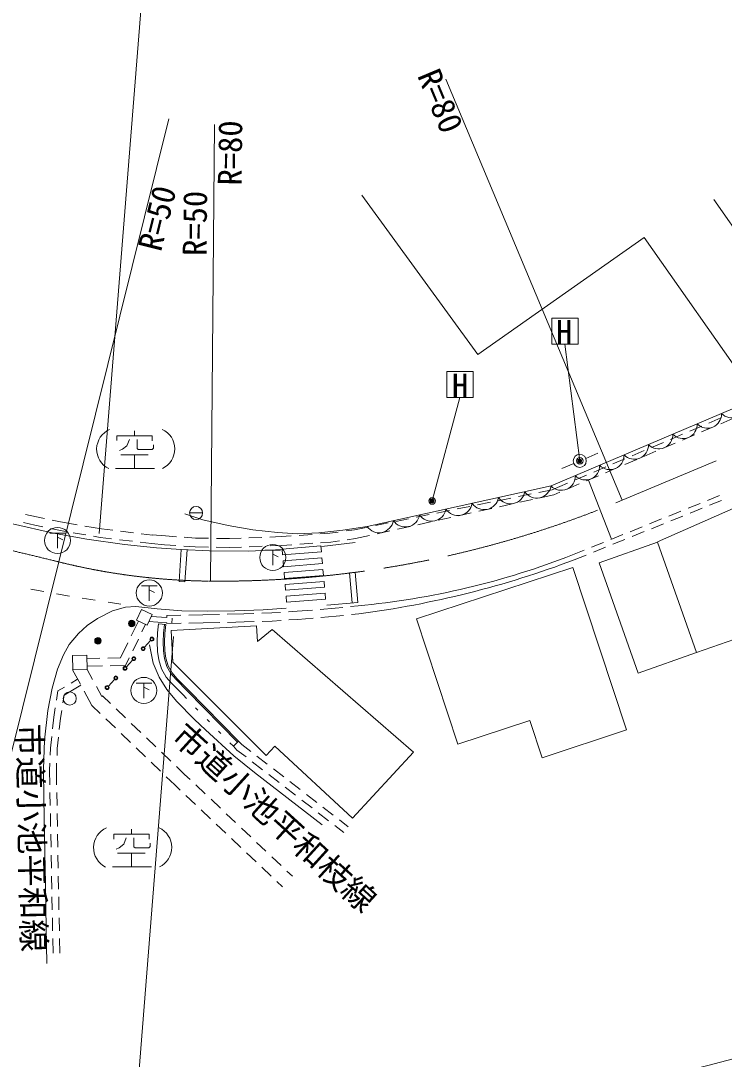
# Model space of a CAD drawing. Units: millimetres, scale not verified. Extents: x 40000 to 680000, y 20000 to 380000.
# Drawn here: x 349794 to 403730, y 239388 to 318976 of the extents above; entities that cross this region are included whole.
import ezdxf
from ezdxf.enums import TextEntityAlignment as Align

# ---------------------------------------------------------------- set-up
doc = ezdxf.new("R2010")
doc.units = ezdxf.units.MM
doc.header["$LTSCALE"] = 1000
doc.header["$PDMODE"] = 32
doc.header["$PDSIZE"] = 500
doc.linetypes.add('CHAIN', pattern=[18.5, 12, -1.5, 3.5, -1.5])
for name, color, linetype, lineweight in [('M-BGD', 7, 'Continuous', 13), ('M-BGD-EXST', 7, 'Continuous', 13), ('M-BMK', 2, 'CHAIN', 13), ('M-STR-HTXT', 7, 'Continuous', 13), ('M-STR-STRC', 7, 'Continuous', 13)]:
    doc.layers.add(name, color=color, linetype=linetype, lineweight=lineweight)
doc.layers.add('M-BMK-HTXT', color=7, linetype='Continuous')
doc.styles.add('ＭＳ ゴシック', font='')
doc.styles.get('ＭＳ ゴシック').set_extended_font_data('MS Gothic')

msp = doc.modelspace()

# ---------------------------------------------------------------- linework, layer by layer
at = {"layer": 'M-BGD'}
for p, q in [((403481, 288535), (402561, 288144)), ((404387, 288485), (403467, 288094)), ((358513, 287555), (358513, 287165)), ((402009, 287909), (401089, 287518)), ((402915, 287859), (401995, 287468)), ((357157, 286796), (357157, 287165)), ((357157, 287165), (359877, 287165)), ((358122, 286877), (357938, 286406)), ((358712, 286877), (358712, 286199)), ((359877, 287165), (359877, 286782)), ((399064, 286657), (398144, 286266)), ((399970, 286608), (399050, 286216)), ((400536, 287283), (399616, 286892)), ((401442, 287234), (400522, 286842)), ((357584, 286133), (357356, 286030)), ((357938, 286406), (357584, 286133)), ((358712, 286199), (358801, 286118)), ((358801, 286118), (359862, 286118)), ((359862, 286118), (359965, 286214)), ((359965, 286214), (359965, 286487)), ((393115, 285440), (394037, 285828)), ((397591, 286031), (396671, 285640)), ((398497, 285982), (397577, 285591)), ((359567, 285720), (357459, 285720)), ((358513, 285720), (358513, 284659)), ((392194, 285052), (391272, 284664)), ((396119, 285405), (395199, 285014)), ((397025, 285356), (396105, 284965)), ((357069, 284659), (360061, 284659)), ((393174, 284154), (392254, 283762)), ((394646, 284780), (393726, 284388)), ((395552, 284730), (394632, 284339)), ((391701, 283528), (390543, 283035)), ((392607, 283478), (391687, 283087)), ((394080, 284104), (393160, 283713)), ((388938, 282711), (387958, 282512)), ((390543, 283035), (389526, 282830)), ((390670, 282655), (389612, 282421)), ((391135, 282852), (390670, 282655)), ((402449, 282215), (403377, 282589)), ((384233, 281759), (383253, 281561)), ((385801, 282076), (384821, 281878)), ((387370, 282393), (386390, 282195)), ((387464, 281946), (386488, 281730)), ((389026, 282291), (388050, 282075)), ((400966, 281616), (401893, 281990)), ((402599, 281844), (403527, 282218)), ((351011, 280951), (350152, 281143)), ((351627, 280820), (351011, 280951)), ((362737, 281252), (363737, 281252)), ((381097, 281125), (380117, 280926)), ((382665, 281442), (381685, 281244)), ((384339, 281255), (383363, 281039)), ((385902, 281600), (384925, 281385)), ((399482, 281017), (400409, 281392)), ((399632, 280647), (400559, 281021)), ((401116, 281245), (402043, 281620)), ((350873, 280316), (350001, 280511)), ((351497, 280183), (350873, 280316)), ((352830, 280564), (352214, 280695)), ((354110, 280346), (352830, 280564)), ((355980, 280027), (354701, 280245)), ((376392, 280173), (375375, 279967)), ((377960, 280490), (376980, 280292)), ((379528, 280807), (378548, 280609)), ((379653, 280219), (378676, 280003)), ((381215, 280564), (380238, 280348)), ((382777, 280910), (381801, 280694)), ((396514, 279820), (397442, 280194)), ((397998, 280419), (398925, 280793)), ((398148, 280048), (399075, 280422)), ((352708, 279925), (352084, 280058)), ((353213, 279839), (352708, 279925)), ((354790, 279570), (353804, 279738)), ((355887, 279384), (355382, 279470)), ((356760, 279278), (355887, 279384)), ((356846, 279923), (355980, 280027)), ((358434, 279731), (357441, 279851)), ((359896, 279555), (359030, 279659)), ((360880, 279492), (359882, 279586)), ((361736, 279430), (360880, 279492)), ((363191, 279326), (362335, 279387)), ((368282, 279383), (367282, 279344)), ((369763, 279442), (368881, 279407)), ((370532, 279496), (369763, 279442)), ((372128, 279607), (371130, 279537)), ((373495, 279701), (372727, 279648)), ((374138, 279792), (373495, 279701)), ((375375, 279967), (374732, 279876)), ((376528, 279528), (375470, 279294)), ((378090, 279873), (377114, 279657)), ((395031, 279221), (395958, 279595)), ((396664, 279449), (397592, 279823)), ((358349, 279087), (357356, 279206)), ((359818, 278910), (358944, 279015)), ((360824, 278814), (359818, 278910)), ((361693, 278752), (360824, 278814)), ((363161, 278646), (362292, 278709)), ((364185, 278630), (363161, 278646)), ((364196, 279310), (363191, 279326)), ((365809, 278605), (364785, 278621)), ((365801, 279285), (364796, 279300)), ((366683, 279320), (365801, 279285)), ((366706, 278640), (365809, 278605)), ((368304, 278704), (367305, 278664)), ((369800, 278763), (368904, 278728)), ((370586, 278818), (369800, 278763)), ((372182, 278929), (371185, 278859)), ((373566, 279025), (372781, 278970)), ((374221, 279117), (373566, 279025)), ((375470, 279294), (374815, 279201)), ((393547, 278622), (394474, 278997)), ((393697, 278252), (394624, 278626)), ((395181, 278850), (396108, 279225)), ((392087, 278033), (392990, 278398)), ((392236, 277662), (393140, 278027)), ((372150, 273808), (370989, 273715)), ((373910, 273949), (372748, 273856)), ((374483, 274012), (373910, 273949)), ((375652, 274139), (375079, 274077)), ((360999, 273242), (359795, 273322)), ((362079, 273417), (360997, 273401)), ((360997, 273401), (360999, 273242)), ((361409, 273186), (361380, 272787)), ((363761, 273442), (362679, 273426)), ((365031, 273475), (363761, 273442)), ((366901, 273524), (365631, 273491)), ((367672, 273548), (366901, 273524)), ((369042, 273591), (368271, 273567)), ((369716, 273634), (369042, 273591)), ((369753, 273016), (369071, 272972)), ((370989, 273715), (370315, 273673)), ((371033, 273097), (370352, 273054)), ((372202, 273191), (371033, 273097)), ((373968, 273332), (372800, 273238)), ((374545, 273395), (373968, 273332)), ((375719, 273523), (375142, 273460)), ((358810, 272971), (358262, 271835)), ((359356, 272720), (359072, 272134)), ((361005, 272840), (359616, 272933)), ((360364, 272756), (360287, 272067)), ((360364, 272756), (360911, 272694)), ((361005, 272840), (361006, 272781)), ((362090, 272797), (361006, 272781)), ((363774, 272822), (362690, 272806)), ((365046, 272855), (363774, 272822)), ((366919, 272904), (365646, 272871)), ((367695, 272929), (366919, 272904)), ((369071, 272972), (368295, 272948)), ((358812, 271593), (358377, 270693)), ((360287, 272067), (360256, 271380)), ((358001, 271294), (357453, 270158)), ((360256, 271380), (360279, 270639)), ((360279, 270639), (360374, 269989)), ((355861, 270126), (354870, 270107)), ((357453, 270158), (356461, 270138)), ((358116, 270152), (357833, 269565)), ((360374, 269989), (360590, 269319)), ((353764, 269231), (354363, 268128)), ((356058, 269530), (354883, 269507)), ((354889, 269256), (355305, 268488)), ((357833, 269565), (356658, 269542)), ((360590, 269319), (360938, 268682)), ((354154, 268512), (353659, 268218)), ((360938, 268682), (361369, 268175)), ((352647, 267618), (352533, 266904)), ((353143, 267912), (352647, 267618)), ((354402, 268055), (353122, 267295)), ((354649, 267600), (355247, 266497)), ((355591, 267960), (356007, 267193)), ((361369, 268175), (362234, 267303)), ((353122, 267295), (353028, 266709)), ((356007, 267193), (356061, 267241)), ((356061, 267241), (356679, 266650)), ((362234, 267303), (362501, 267031)), ((352438, 266312), (352325, 265598)), ((352934, 266116), (352840, 265530)), ((355247, 266497), (355893, 265880)), ((357112, 266235), (357835, 265544)), ((363203, 266319), (363378, 266141)), ((352325, 265598), (352232, 264715)), ((352840, 265530), (352750, 264661)), ((356326, 265465), (357049, 264774)), ((358269, 265130), (358992, 264439)), ((364080, 265428), (364255, 265250)), ((357483, 264359), (358206, 263668)), ((364957, 264538), (365133, 264360)), ((352170, 264118), (352078, 263235)), ((352687, 264065), (352596, 263196)), ((359425, 264024), (360148, 263333)), ((365834, 263647), (366102, 263376)), ((366102, 263376), (366493, 263762)), ((366493, 263762), (366750, 263501)), ((366750, 263501), (367424, 262982)), ((352078, 263235), (352053, 262690)), ((352596, 263196), (352573, 262667)), ((358639, 263254), (359362, 262563)), ((360582, 262918), (361305, 262227)), ((366102, 263376), (366372, 263086)), ((366372, 263086), (367064, 262552)), ((352026, 262091), (352001, 261546)), ((352545, 262068), (352522, 261539)), ((359796, 262148), (360519, 261457)), ((367539, 262186), (368331, 261575)), ((367899, 262615), (368691, 262005)), ((352001, 261546), (352023, 260428)), ((352522, 261539), (352543, 260429)), ((361738, 261813), (362356, 261222)), ((362356, 261222), (362783, 260819)), ((368806, 261209), (369598, 260598)), ((369166, 261638), (369958, 261028)), ((360952, 261042), (361598, 260425)), ((361598, 260425), (362026, 260020)), ((363219, 260406), (363945, 259719)), ((370433, 260661), (371225, 260051)), ((352034, 259828), (352053, 258828)), ((352554, 259829), (352573, 258829)), ((362462, 259608), (363189, 258921)), ((370073, 260232), (370865, 259621)), ((371700, 259684), (372492, 259074)), ((364381, 259307), (365108, 258620)), ((371340, 259255), (372132, 258644)), ((372967, 258707), (373759, 258097)), ((352064, 258228), (352083, 257228)), ((352584, 258230), (352603, 257230)), ((363625, 258509), (364351, 257822)), ((365544, 258208), (366271, 257521)), ((372607, 258278), (373399, 257667)), ((364787, 257410), (365514, 256723)), ((366707, 257109), (367433, 256422)), ((373874, 257301), (374566, 256767)), ((374234, 257730), (374908, 257211)), ((352094, 256628), (352113, 255628)), ((352615, 256630), (352633, 255630)), ((356920, 256263), (356920, 256632)), ((356920, 256632), (359639, 256632)), ((357885, 256344), (357701, 255873)), ((358276, 257022), (358276, 256632)), ((358475, 256344), (358475, 255666)), ((359639, 256632), (359639, 256248)), ((365950, 256311), (366677, 255624)), ((357347, 255600), (357119, 255497)), ((357701, 255873), (357347, 255600)), ((358475, 255666), (358563, 255585)), ((358563, 255585), (359625, 255585)), ((359625, 255585), (359728, 255681)), ((359728, 255681), (359728, 255954)), ((367869, 256010), (368596, 255323)), ((352125, 255029), (352144, 254029)), ((352645, 255030), (352664, 254030)), ((359330, 255187), (357222, 255187)), ((358276, 255187), (358276, 254126)), ((367113, 255211), (367839, 254524)), ((369032, 254910), (369759, 254223)), ((356831, 254126), (359824, 254126)), ((368275, 254112), (369002, 253425)), ((352155, 253429), (352174, 252429)), ((352675, 253430), (352694, 252431)), ((370195, 253811), (370621, 253408)), ((369438, 253013), (369865, 252609)), ((352185, 251829), (352204, 250829)), ((352705, 251831), (352724, 250831)), ((352216, 250229), (352234, 249230)), ((352736, 250231), (352755, 249231)), ((352246, 248630), (352267, 247511)), ((352766, 248631), (352787, 247521))]:
    msp.add_line(p, q, dxfattribs=at)
for points in [[(402925, 305269), (410687, 294252), (405751, 290775), (397582, 302369), (384841, 293392), (375949, 305607)], [(376346, 280227), (390448, 283321), (410988, 292052)], [(401608, 270554), (404545, 271590), (407149, 277768), (405287, 281991), (398625, 279053)], [(362385, 281187), (363765, 280725), (365696, 280297), (367578, 279964), (369486, 279753), (371014, 279660), (372641, 279719), (374497, 279926), (376346, 280227)], [(383311, 263533), (380139, 273130), (392116, 277087), (396235, 264622), (389772, 262486)], [(360811, 272706), (360736, 272032), (360706, 271377), (360728, 270679), (360814, 270091), (361005, 269497), (361310, 268939), (361701, 268480), (362554, 267619), (366422, 263691)], [(360911, 272694), (360836, 272024), (360807, 271377), (360828, 270687), (360911, 270114), (361097, 269537), (361393, 268996), (361775, 268548), (362625, 267689), (366493, 263762)], [(367880, 272600), (361324, 272254), (361465, 269824), (368607, 262664)], [(367880, 272600), (367943, 271399), (369057, 272322), (379917, 262917), (375233, 257862)], [(389772, 262486), (388824, 265355), (383311, 263533)], [(375233, 257862), (369274, 263384), (368607, 262664)]]:
    msp.add_lwpolyline(points, dxfattribs=at)
for points in [[(394141, 277427), (398625, 279009), (401608, 270554), (397125, 268972)], [(359863, 273471), (359489, 272659), (358679, 273032), (359053, 273844)], [(354889, 269256), (353785, 269232), (353761, 270331), (354865, 270355)]]:
    msp.add_lwpolyline(points, close=True, dxfattribs=at)
for centre in [(392655, 285246), (363237, 281252), (353549, 267035)]:
    msp.add_circle(centre, 500, dxfattribs=at)
for centre, radius, start, end in [((404302, 289628), 1085, 223.81699, 2.23828), ((402435, 288834), 1085, 223.81699, 2.23828), ((357272, 286138), 1659, 113.71495, 243.79432), ((359957, 286154), 1650, 295.17877, 65.65461), ((400567, 288041), 1085, 223.81699, 2.23828), ((398700, 287247), 1085, 223.81699, 2.23828), ((396833, 286453), 1085, 223.81699, 2.23828), ((394965, 285660), 1085, 223.81699, 2.23828), ((393098, 284866), 1085, 223.81699, 2.23828), ((391231, 284072), 1085, 223.81699, 2.23828), ((387338, 283058), 1110, 214.03655, 350.70942), ((389353, 283500), 1110, 214.03655, 350.70942), ((383309, 282174), 1110, 214.03655, 350.70942), ((385323, 282616), 1110, 214.03655, 350.70942), ((379280, 281290), 1110, 214.03655, 350.70942), ((381294, 281732), 1110, 214.03655, 350.70942), ((377265, 280848), 1110, 214.03655, 350.70942), ((370059, 334372), 60492, 275.3048, 291.35477), ((366105, 346908), 74013, 277.46364, 290.67501), ((357035, 255605), 1659, 113.71495, 243.79432), ((359719, 255621), 1650, 295.17877, 65.65461)]:
    msp.add_arc(centre, radius, start, end, dxfattribs=at)
at = {"layer": 'M-BGD-EXST'}
for p, q in [((352011, 279696), (353211, 279696)), ((352611, 279696), (352611, 278546)), ((352611, 279396), (353011, 279196)), ((368518, 278393), (369718, 278393)), ((369118, 278393), (369118, 277243)), ((369118, 278093), (369518, 277893)), ((359051, 275671), (360251, 275671)), ((359651, 275671), (359651, 274521)), ((359651, 275371), (360051, 275171)), ((358631, 268204), (359831, 268204)), ((359231, 268204), (359231, 267054)), ((359231, 267904), (359631, 267704))]:
    msp.add_line(p, q, dxfattribs=at)
for centre in [(352611, 279146), (369118, 277843), (359651, 275121), (359231, 267654)]:
    msp.add_circle(centre, 1000, dxfattribs=at)
at = {"layer": 'M-BMK'}
for p, q in [((420187, 292381), (395901, 282223)), ((393316, 283779), (395091, 279245))]:
    msp.add_line(p, q, dxfattribs=at)
for centre, radius, start, end in [((296003, 49448), 235000, 76.03766, 85.73736), ((365030, 356026), 80000, 269.39994, 292.69953), ((364769, 326027), 50000, 255.52456, 269.5018)]:
    msp.add_arc(centre, radius, start, end, dxfattribs=at)
at = {"layer": 'M-STR-HTXT'}
for p, q in [((355816, 279691), (359022, 320063)), ((395901, 282223), (382395, 314512)), ((352704, 277504), (361149, 311470)), ((364638, 311028), (364334, 276029)), ((392655, 285246), (391519, 294183)), ((381334, 282171), (383469, 290091)), ((344260, 243539), (352704, 277504)), ((361513, 271781), (358423, 232850))]:
    msp.add_line(p, q, dxfattribs=at)
for centre, radius in [((392655, 285246), 150), ((392655, 285246), 120), ((392655, 285246), 90), ((392655, 285246), 60), ((392655, 285246), 30), ((392655, 285246), 20), ((381334, 282171), 150), ((381334, 282171), 120), ((381334, 282171), 90), ((381334, 282171), 60), ((381334, 282171), 30), ((381334, 282171), 20)]:
    msp.add_circle(centre, radius, dxfattribs=at)
msp.add_arc((362326, 394200), 160397, 268.63398, 314.64818, dxfattribs=at)
for p in [(392655, 285246), (381334, 282171)]:
    msp.add_point(p, dxfattribs=at)
at = {"layer": 'M-STR-STRC'}
for p, q in [((372875, 278673), (375421, 278982)), ((362542, 278435), (362383, 275980)), ((375643, 274396), (375441, 276709)), ((351555, 275243), (350571, 275424)), ((353522, 274880), (352538, 275062)), ((355497, 274568), (354509, 274724)), ((357473, 274258), (356485, 274413)), ((373253, 274181), (375643, 274396)), ((359746, 271474), (359280, 270963)), ((358363, 269976), (357893, 269458)), ((356985, 268498), (356515, 267982))]:
    msp.add_line(p, q, dxfattribs=at)
for points in [[(390519, 294183), (392519, 294183), (392519, 296183), (390519, 296183)], [(382469, 290091), (384469, 290091), (384469, 292091), (382469, 292091)], [(369825, 278492), (369864, 278043), (372848, 278275), (372810, 278724)], [(372888, 277818), (369903, 277586), (369942, 277138), (372926, 277370)], [(372966, 276913), (369981, 276681), (370020, 276233), (373005, 276465)], [(373044, 276008), (370059, 275776), (370097, 275327), (373083, 275559)], [(370136, 274870), (370175, 274422), (373161, 274654), (373122, 275102)]]:
    msp.add_lwpolyline(points, close=True, dxfattribs=at)
for points in [[(310287, 286429), (328134, 284588), (332263, 284165), (335033, 283841), (337656, 283420), (339948, 282953), (341822, 282486), (345382, 281488), (349173, 280423), (352305, 279700), (354868, 279238), (357756, 278826), (360210, 278581), (362093, 278459), (364268, 278343), (367247, 278331), (368856, 278394), (369770, 278442)], [(362093, 278459), (361934, 276009), (362383, 275980)], [(375195, 274356), (374993, 276670), (375441, 276709)], [(351785, 246724), (351560, 259375), (351528, 261622), (351609, 263832), (351871, 266119), (352191, 267823), (352616, 269295), (353061, 270374), (353509, 271161), (354211, 272028), (354880, 272641), (355689, 273174), (356835, 273757), (357819, 274037), (358615, 274077), (360251, 273909), (362135, 273765), (364115, 273718), (366199, 273766), (368380, 273841), (370153, 273949)], [(372896, 257358), (367724, 261360), (366118, 262651), (363962, 264622), (363121, 265418), (361741, 266832), (361005, 267718), (360398, 268668), (359947, 269743), (359667, 271154)]]:
    msp.add_lwpolyline(points, dxfattribs=at)
for centre, radius in [((358299, 272789), 250), ((358299, 272789), 204), ((358299, 272789), 159), ((358299, 272789), 114), ((358299, 272789), 68.2), ((358299, 272789), 22.7), ((355712, 271455), 250), ((355712, 271455), 204), ((355712, 271455), 159), ((355712, 271455), 114), ((355712, 271455), 68.2), ((355712, 271455), 22.7), ((359847, 271585), 150), ((359847, 271585), 120), ((359847, 271585), 100), ((359179, 270852), 150), ((359179, 270852), 120), ((359179, 270852), 100), ((358464, 270087), 150), ((358464, 270087), 120), ((358464, 270087), 100), ((357793, 269347), 150), ((357793, 269347), 120), ((357793, 269347), 100), ((357086, 268609), 150), ((357086, 268609), 120), ((357086, 268609), 100), ((356414, 267871), 150), ((356414, 267871), 120), ((356414, 267871), 100)]:
    msp.add_circle(centre, radius, dxfattribs=at)

# ---------------------------------------------------------------- texts
at = {"layer": 'M-BMK-HTXT', "style": 'ＭＳ ゴシック'}
for s, rotation, p in [('市道小池平和枝線', 317.726, (368267, 256832)), ('市道小池平和線', 271.225, (349172, 256323))]:
    msp.add_text(s, height=1833, rotation=rotation, dxfattribs=at).set_placement(p, align=Align.BOTTOM_CENTER)
at = {"layer": 'M-STR-HTXT', "style": 'ＭＳ ゴシック'}
msp.add_text('R=80', height=1833, rotation=292.7, dxfattribs=at).set_placement((381585, 309969), align=Align.BOTTOM_RIGHT)
for s, rotation, p in [('R=80', 89.502, (364944, 311350)), ('R=50', 76.038, (359965, 306486))]:
    msp.add_text(s, height=1833, rotation=rotation, dxfattribs=at).set_placement(p, align=Align.TOP_RIGHT)
msp.add_text('R=50', height=1833, rotation=89.502, dxfattribs=at).set_placement((364588, 300945), align=Align.BOTTOM_LEFT)
at = {"layer": 'M-STR-STRC', "style": 'ＭＳ ゴシック'}
for p in [(391456, 295123), (383473, 291025)]:
    msp.add_text('H', height=1833, dxfattribs=at).set_placement(p, align=Align.MIDDLE_CENTER)

doc.saveas('drawing.dxf')
